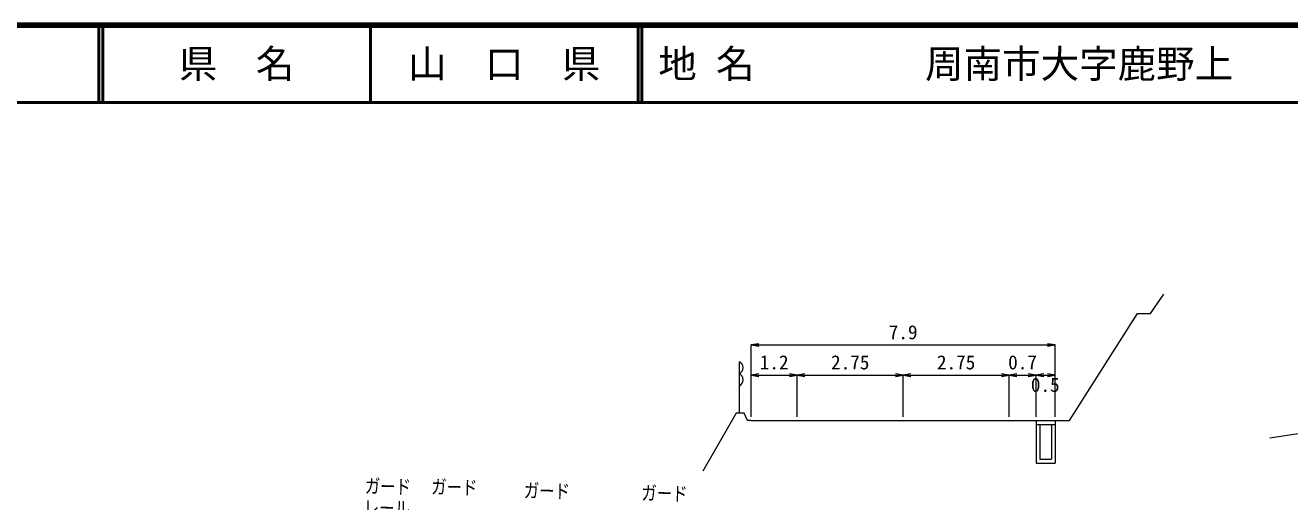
# Model space of a CAD drawing. Units: millimetres at full size, sheet at 1:1000, with parts at other scales. Extents: x 40000 to 680000, y 20000 to 380000.
# Drawn here: x 288187 to 452376, y 318160 to 380000 of the extents above; entities that cross this region are included whole.
import ezdxf
from ezdxf.enums import TextEntityAlignment as Align

# ---------------------------------------------------------------- set-up
doc = ezdxf.new("R2010")
doc.units = ezdxf.units.MM
doc.header["$LTSCALE"] = 1000
for name, color, linetype, lineweight in [('M-BGD', 7, 'Continuous', 13), ('M-BMK-SRVR', 3, 'Continuous', 13), ('M-STR-HTXT', 7, 'Continuous', 13), ('M-TTL', 2, 'Continuous', 140), ('M-TTL-LINE', 7, 'Continuous', 50)]:
    doc.layers.add(name, color=color, linetype=linetype, lineweight=lineweight)
doc.layers.add('M-TTL-TXT', color=7, linetype='Continuous')
doc.styles.add('ＭＳ ゴシック', font='')
doc.styles.get('ＭＳ ゴシック').set_extended_font_data('MS Gothic')

# ---------------------------------------------------------------- blocks, each defined once
blk = doc.blocks.new('open_arrow')
at = {"color": 0, "linetype": 'Continuous', "lineweight": -2}
blk.add_lwpolyline([(7.5, 1.25), (0, 0), (7.5, -1.25)], dxfattribs=at)

msp = doc.modelspace()

# ---------------------------------------------------------------- linework, layer by layer
at = {"layer": 'M-BGD'}
for p, q in [((380922, 329651), (380922, 336334)), ((419432, 328684), (419432, 323184)), ((421932, 328684), (421932, 323184)), ((419432, 328184), (421932, 328184)), ((419932, 328184), (419932, 323684)), ((421432, 328184), (421432, 323684)), ((419932, 323684), (421432, 323684)), ((419432, 323184), (421932, 323184))]:
    msp.add_line(p, q, dxfattribs=at)
for points in [[(382432, 328684), (388432, 328684), (402182, 328684), (415932, 328684), (419432, 328684), (421932, 328684), (423795, 328684), (432594, 342610), (434311, 342610), (436033, 345099)], [(382432, 328684), (381949, 328684), (381548, 329651), (380506, 329651), (376189, 322109)]]:
    msp.add_lwpolyline(points, dxfattribs=at)
for centre in [(380509, 335553), (380509, 333991)]:
    msp.add_arc(centre, 884, 297.85343, 62.14657, dxfattribs=at)
at = {"layer": 'M-BMK-SRVR'}
msp.add_line((449793, 326430), (482419, 331573), dxfattribs=at)
at = {"layer": 'M-STR-HTXT'}
for p, q in [((382432, 329184), (382432, 338508)), ((382432, 338507), (421932, 338507)), ((421932, 329184), (421932, 338508)), ((382432, 334596), (388432, 334596)), ((388432, 329184), (388432, 334597)), ((388432, 334596), (402182, 334596)), ((402182, 329184), (402182, 334597)), ((402182, 334596), (415932, 334596)), ((415932, 329184), (415932, 334597)), ((415932, 334596), (419432, 334596)), ((419432, 329184), (419432, 334597)), ((419432, 334596), (421932, 334596))]:
    msp.add_line(p, q, dxfattribs=at)
at = {"layer": 'M-TTL'}
msp.add_line((680000, 380000), (40000, 380000), dxfattribs=at)
at = {"layer": 'M-TTL-LINE'}
for p, q in [((297750, 380000), (297750, 370000)), ((298250, 380000), (298250, 370000)), ((333000, 380000), (333000, 370000)), ((367750, 380000), (367750, 370000)), ((368250, 380000), (368250, 370000)), ((40000, 370000), (680000, 370000))]:
    msp.add_line(p, q, dxfattribs=at)

# ---------------------------------------------------------------- block references
at = {"layer": 'M-STR-HTXT', "xscale": 133, "yscale": 133}
for p in [(382432, 338507), (382432, 334596), (388432, 334596), (402182, 334596), (415932, 334596), (419432, 334596)]:
    msp.add_blockref('open_arrow', p, dxfattribs=at)
at = {"layer": 'M-STR-HTXT', "xscale": 133, "yscale": 133, "rotation": 180}
for p in [(421932, 338507), (388432, 334596), (402182, 334596), (415932, 334596), (419432, 334596), (421932, 334596)]:
    msp.add_blockref('open_arrow', p, dxfattribs=at)

# ---------------------------------------------------------------- texts
at = {"layer": 'M-STR-HTXT', "style": 'ＭＳ ゴシック'}
for s, p in [('7.9', (402182, 338695)), ('1.2', (385432, 334784)), ('2.75', (395307, 334784)), ('2.75', (409057, 334784)), ('0.7', (417682, 334784)), ('0.5', (420633, 331866))]:
    msp.add_text(s, height=1833, dxfattribs=at).set_placement(p, align=Align.BOTTOM_CENTER)
at = {"layer": 'M-STR-HTXT', "style": 'ＭＳ ゴシック', "width": 0.8}
for s, p in [('ガード', (335240, 318677)), ('ガード', (343864, 318579)), ('ガード', (355889, 318091)), ('ガード', (371155, 317778)), ('レール', (335095, 315876))]:
    msp.add_text(s, height=1833, rotation=358.654, dxfattribs=at).set_placement(p, align=Align.BOTTOM_CENTER)
at = {"layer": 'M-TTL-TXT', "style": 'ＭＳ ゴシック'}
for s, p in [('県\u3000名', (315625, 375000)), ('山\u3000口\u3000県', (350375, 375000))]:
    msp.add_text(s, height=3666, dxfattribs=at).set_placement(p, align=Align.MIDDLE_CENTER)
for s, p in [('地 名', (370380, 375000)), ('周南市大字鹿野上', (405024, 375000))]:
    msp.add_text(s, height=3666, dxfattribs=at).set_placement(p, align=Align.MIDDLE_LEFT)

doc.saveas('drawing.dxf')
